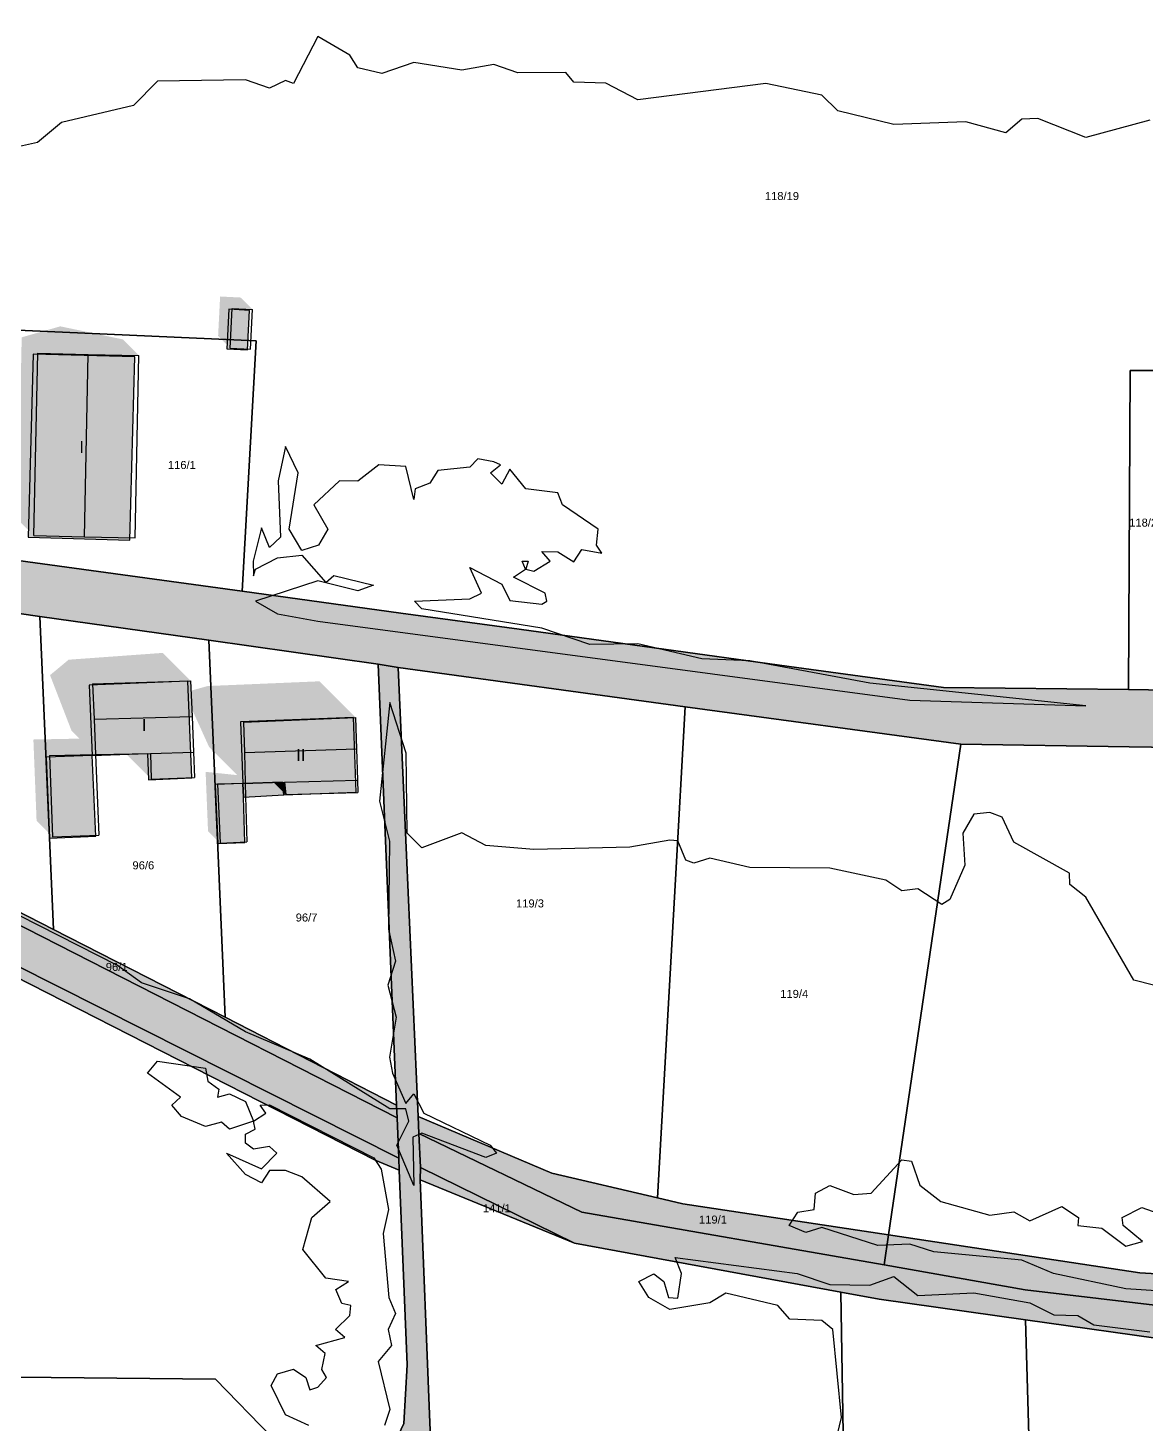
# Model space of a CAD drawing. Header units: millimetres. Extents: x 238 to 3518, y -74 to 2735.
# Drawn here: x 2225.2 to 2364.9, y 1502.4 to 1676.8 of the extents above; entities that cross this region are included whole.
import ezdxf
from ezdxf.enums import TextEntityAlignment as Align

# ---------------------------------------------------------------- set-up
doc = ezdxf.new("R2010")
doc.units = ezdxf.units.MM
for name, color, linetype in [('LP_Flurstueck_bez', 7, 'Continuous'), ('LP_Flurstuecke', 8, 'Continuous'), ('LP_Gebaeude_Dachaufsicht', 9, 'Continuous'), ('LP_Gebaeude_Dachschatten', 253, 'Continuous'), ('LP_Gebaeude_F', 254, 'Continuous'), ('LP_Gebaeude_Geschosszahl', 7, 'Continuous'), ('LP_Gebaeude_Schatten', 7, 'Continuous'), ('LP_Gebaeude_U', 7, 'Continuous'), ('LP_Topographie_Hoehenlinien', 8, 'Continuous'), ('LP_Verkehr_Gewaesser', 150, 'Continuous'), ('LP_Verkehr_Strassen', 9, 'Continuous'), ('LP_Verkehr_Wege_Plaetze', 252, 'Continuous')]:
    doc.layers.add(name, color=color, linetype=linetype)
doc.styles.get("Standard").update_dxf_attribs({"font": 'arial.ttf'})

msp = doc.modelspace()

# ---------------------------------------------------------------- hatches: boundary and pattern name
at = {"layer": 'LP_Gebaeude_Dachschatten'}
for points in [[(2226.46, 1636.17), (2225.98, 1613.39), (2232.3, 1613.26), (2232.78, 1636.04)], [(2245.57, 1595.24), (2233.32, 1594.89), (2233.5, 1590.46), (2245.75, 1590.78)], [(2266.15, 1590.69), (2252.19, 1590.1), (2252.29, 1586.29), (2266.28, 1586.75)]]:
    msp.add_hatch(color=253, dxfattribs=at).paths.add_polyline_path(points)
at = {"layer": 'LP_Gebaeude_F'}
for points in [[(2250.11, 1636.71), (2252.69, 1636.59), (2252.94, 1641.54), (2250.36, 1641.67)], [(2225.28, 1613.19), (2237.99, 1612.83), (2238.61, 1635.74), (2225.9, 1636.08)], [(2232.9, 1594.7), (2233.28, 1585.91), (2240.17, 1586.17), (2240.3, 1582.9), (2245.71, 1583.12), (2245.2, 1595.22)], [(2251.81, 1590.12), (2252.09, 1582.42), (2257.04, 1582.6), (2257.22, 1580.99), (2266.27, 1581.33), (2265.92, 1590.66)], [(2227.5, 1585.7), (2227.95, 1575.61), (2233.72, 1575.86), (2233.28, 1585.91)], [(2248.64, 1582.28), (2248.95, 1574.93), (2252.35, 1575.07), (2252.16, 1580.72), (2252.09, 1582.42)], [(2252.09, 1582.42), (2252.16, 1580.72), (2257.22, 1580.99), (2257.04, 1582.6)]]:
    msp.add_hatch(color=254, dxfattribs=at).paths.add_polyline_path(points)
at = {"layer": 'LP_Gebaeude_Schatten'}
for points in [[(2250.75, 1641.77), (2250.5, 1636.83), (2249, 1638.33), (2249.25, 1643.27), (2251.81, 1643.14), (2253.31, 1641.64), (2250.75, 1641.77)], [(2224.46, 1638.17), (2229.28, 1639.54), (2237.1, 1637.91), (2239.1, 1635.91), (2226.46, 1636.17), (2225.98, 1613.39), (2223.98, 1615.39), (2224.46, 1638.17)], [(2225.92, 1587.92), (2231.68, 1588.03), (2230.68, 1589.03), (2228, 1595.96), (2230.32, 1597.89), (2242.07, 1598.74), (2245.57, 1595.24), (2233.32, 1594.89), (2233.68, 1586.03), (2227.92, 1585.92), (2228.32, 1575.75), (2226.32, 1577.75), (2225.92, 1587.92)], [(2261.65, 1595.19), (2266.15, 1590.69), (2252.19, 1590.1), (2252.38, 1582.47), (2248.94, 1582.38), (2249.24, 1574.98), (2247.74, 1576.48), (2247.44, 1583.88), (2251.38, 1583.47), (2247.88, 1586.97), (2245.71, 1591.76), (2245.62, 1594.02), (2247.69, 1594.6), (2261.65, 1595.19)], [(2237.65, 1586.12), (2240.54, 1586.19), (2240.65, 1582.96), (2237.65, 1585.96), (2237.65, 1586.12)], [(2257.3, 1582.59), (2257.46, 1581.03), (2255.94, 1582.56), (2257.3, 1582.59)]]:
    msp.add_hatch(color=7, dxfattribs=at).paths.add_polyline_path(points)
at = {"layer": 'LP_Verkehr_Gewaesser'}
for points in [[(1984.46, 1559.29), (1985.95, 1555.95), (1988.31, 1555.29), (2003.75, 1558.97), (2031.72, 1562.16), (2034.04, 1562.43), (2070.37, 1578.07), (2093.18, 1587.2), (2110.43, 1590.75), (2134.57, 1594.82), (2143.94, 1596.12), (2150.15, 1595.01), (2161.25, 1590.22), (2171.26, 1584.99), (2182.52, 1579.25), (2268.61, 1535.35), (2271.62, 1534.12), (2271.56, 1535.61), (2271.36, 1540.64), (2271.3, 1542.24), (2249.89, 1553.21), (2228.45, 1564.19), (2202.83, 1577.3), (2200.4, 1578.53), (2172.11, 1592.63), (2164.48, 1596.43), (2160.78, 1598.27), (2150.37, 1601.86), (2140.42, 1602.73), (2131.65, 1601.43), (2126.31, 1600.64), (2122.88, 1600.13), (2108.84, 1597.52), (2105.93, 1596.92), (2090.63, 1593.74), (2065.99, 1583.75), (2046.64, 1575.5), (2031.08, 1568.86), (2010.76, 1565.08), (2010.26, 1564.99), (1999.3, 1563.95), (1991.84, 1562.19)], [(2271.3, 1542.24), (2271.36, 1540.64), (2271.56, 1535.61), (2271.62, 1534.12), (2274.24, 1532.92), (2274.28, 1534.44), (2274.09, 1538.71), (2273.99, 1540.8)], [(2273.99, 1540.8), (2274.09, 1538.71), (2274.28, 1534.44), (2274.24, 1532.92), (2293.52, 1525), (2326.81, 1518.87), (2331.58, 1517.99), (2349.86, 1515.43), (2368.82, 1512.77), (2467.4, 1517.74), (2522.28, 1520.52), (2534.62, 1521.15), (2536.38, 1522.27), (2542.57, 1526.35), (2535.55, 1528.9), (2467.04, 1525.04), (2382.05, 1520.24), (2364.16, 1521.29), (2332.77, 1526.02), (2307.05, 1529.9), (2303.89, 1530.65), (2290.71, 1533.76)]]:
    msp.add_hatch(color=150, dxfattribs=at).paths.add_polyline_path(points)
at = {"layer": 'LP_Verkehr_Strassen'}
for points in [[(1609.11, 1553.88), (1628.76, 1550.31), (1665.88, 1543.56), (1685.96, 1541.66), (1724.32, 1538.11), (1755.14, 1534.34), (1758.15, 1534.11), (1765.53, 1533.55), (1785.7, 1532.82), (1806.06, 1532.61), (1810.79, 1530.14), (1812.42, 1527.29), (1818.02, 1503.43), (1821.26, 1505.19), (1825.87, 1508.05), (1835.96, 1507.86), (1835.88, 1512.09), (1835.74, 1518.85), (1835.39, 1528.42), (1835.83, 1543.96), (1840.98, 1546.68), (1850.61, 1557.72), (1855.92, 1562.18), (1862.39, 1565.5), (1874.13, 1571.54), (1893.69, 1578.3), (1894.23, 1578.47), (1909.17, 1583.09), (1920.39, 1585.74), (1926.68, 1587.23), (1946.69, 1591.74), (1966.45, 1596.19), (1978.05, 1598.92), (1979.84, 1599.34), (1988.92, 1601.57), (1998.7, 1603.73), (2002.23, 1604.49), (2020.15, 1608.36), (2038.67, 1612.37), (2060.99, 1617.18), (2071.81, 1618.28), (2083.87, 1620.42), (2088.88, 1620.02), (2104.29, 1618.77), (2130.51, 1616.65), (2139.07, 1615.96), (2174.74, 1610.85), (2199.43, 1607.25), (2201.85, 1606.9), (2206.91, 1606.16), (2226.72, 1603.28), (2247.86, 1600.33), (2269, 1597.34), (2271.48, 1596.91), (2307.37, 1592.02), (2341.79, 1587.34), (2362.82, 1587.02), (2404.54, 1586.39), (2466.34, 1570.98), (2581.2, 1557.61), (2583.12, 1557.02), (2584.44, 1556.05), (2585.01, 1554.67), (2594.07, 1560.8), (2573.39, 1563.3), (2565.05, 1564.26), (2556.47, 1565.25), (2553, 1565.65), (2522.27, 1569.28), (2498.87, 1572.05), (2476.72, 1575.06), (2466.31, 1577.36), (2458.22, 1579.5), (2433.87, 1585.97), (2404.77, 1593.69), (2387.72, 1593.9), (2382.57, 1593.95), (2372.74, 1594.05), (2367.76, 1594.1), (2362.76, 1594.16), (2339.62, 1594.41), (2320.35, 1597.06), (2286.61, 1601.71), (2271.84, 1603.69), (2251.99, 1606.47), (2220.01, 1610.84), (2198.93, 1613.74), (2193.92, 1614.39), (2152.77, 1619.81), (2129.47, 1622.89), (2099.32, 1627.34), (2071.45, 1623.47), (2063.48, 1622.36), (2037.99, 1617.57), (2013.25, 1612.81), (1997.89, 1609.85), (1986.96, 1607.53), (1984.68, 1606.1), (1974.51, 1604.18), (1973.28, 1603.95), (1962.21, 1602), (1948.59, 1599.21), (1934.4, 1596.33), (1905.2, 1590.33), (1903.43, 1589.63), (1877.51, 1580.85), (1870.23, 1578.12), (1862.9, 1576.03), (1847.52, 1566.2), (1841.81, 1559.13), (1829.44, 1551.51), (1817.11, 1543.42), (1812.27, 1541.85), (1805.65, 1540.85), (1796.74, 1541.36), (1787.97, 1539.2), (1763.63, 1540.11), (1754.78, 1540.44), (1746.13, 1541.25), (1736.13, 1542.33), (1728.03, 1543.2), (1727.52, 1543.28), (1718.55, 1544.76), (1713.52, 1545.59), (1712.87, 1545.57), (1688.42, 1548.15), (1654.75, 1551.69), (1643.37, 1553.38), (1634.78, 1554.65), (1628, 1558.67), (1626.74, 1560.58), (1625.46, 1567.02), (1626.48, 1571.86), (1621.77, 1566.99), (1614.65, 1559.61)], [(2028.83, 1384.66), (2066.66, 1405.14), (2074.73, 1410.63), (2080.24, 1412.87), (2096.7, 1419.53), (2097.16, 1419.71), (2122.53, 1429.48), (2125.18, 1430.5), (2127.1, 1430.95), (2141.27, 1434.27), (2141.74, 1434.38), (2156.18, 1435.63), (2171.97, 1438.1), (2187.67, 1441.26), (2202.97, 1447.12), (2218.25, 1453.02), (2229.62, 1457.42), (2236.23, 1451.84), (2237.16, 1412.59), (2238, 1368.84), (2238.43, 1368.93), (2245.2, 1370.45), (2243.4, 1373.84), (2242.69, 1411.97), (2242.24, 1436.06), (2242.1, 1442.33), (2241.63, 1456.45), (2244.29, 1462.55), (2255.24, 1464.18), (2271.1, 1464.35), (2270.4, 1473.48), (2274.6, 1487.45), (2275.9, 1491.74), (2275.46, 1502.58), (2272.22, 1502.45), (2269.33, 1496.35), (2268.39, 1487.61), (2262.05, 1471.38), (2251.8, 1474.39), (2218.84, 1460.74), (2186.02, 1447.16), (2167.82, 1442.97), (2153.6, 1441.05), (2149, 1440.43), (2124.6, 1434.21), (2042.4, 1403.31), (2038.69, 1405.18), (2036.74, 1401.12)]]:
    msp.add_hatch(color=9, dxfattribs=at).paths.add_polyline_path(points)
at = {"layer": 'LP_Verkehr_Wege_Plaetze'}
for points in [[(2269, 1597.34), (2271.3, 1542.24), (2273.99, 1540.8), (2272.53, 1573.46), (2271.48, 1596.91)], [(2271.62, 1534.12), (2272.61, 1509.79), (2272.22, 1502.45), (2275.46, 1502.58), (2274.24, 1532.92)]]:
    msp.add_hatch(color=252, dxfattribs=at).paths.add_polyline_path(points)

# ---------------------------------------------------------------- linework, layer by layer
at = {"layer": 'LP_Flurstuecke', "color": 8}
for points in [[(2221.1, 1639.18), (2222.1, 1639.14), (2253.74, 1637.71), (2251.99, 1606.47), (2271.84, 1603.69), (2286.61, 1601.71), (2320.35, 1597.06), (2339.62, 1594.41), (2362.76, 1594.16), (2362.97, 1634.04), (2367.97, 1634.01), (2372.96, 1633.99), (2382.8, 1633.97), (2383.16, 1682.4), (2368.2, 1684.31), (2328.13, 1690.47), (2288.75, 1696.53), (2280.83, 1700.06), (2274.06, 1701.63), (2222.6, 1709.03), (2221.83, 1673.39), (2221.63, 1664.13), (2221.29, 1648.52)], [(2220.01, 1610.84), (2251.99, 1606.47), (2253.74, 1637.71), (2222.1, 1639.14), (2221.1, 1639.18)], [(2362.76, 1594.16), (2367.76, 1594.1), (2367.97, 1634.01), (2362.97, 1634.04)], [(2202.83, 1577.3), (2228.45, 1564.19), (2226.72, 1603.28), (2206.91, 1606.16)], [(2226.72, 1603.28), (2228.45, 1564.19), (2249.89, 1553.21), (2247.86, 1600.33)], [(2247.86, 1600.33), (2249.89, 1553.21), (2271.3, 1542.24), (2269, 1597.34)], [(2031.72, 1562.16), (2034.04, 1562.43), (2070.37, 1578.07), (2093.18, 1587.2), (2110.43, 1590.75), (2134.57, 1594.82), (2143.94, 1596.12), (2150.15, 1595.01), (2161.25, 1590.22), (2171.26, 1584.99), (2182.52, 1579.25), (2268.61, 1535.35), (2271.62, 1534.12), (2271.56, 1535.61), (2196.98, 1573.16), (2185.75, 1579.51), (2176.59, 1583.06), (2156.03, 1596.98), (2135.6, 1598.3), (2128.59, 1596.15), (2100.45, 1591.56), (2088.15, 1588.73), (2082.79, 1587.06), (2066.95, 1578.14)], [(2271.48, 1596.91), (2272.53, 1573.46), (2273.99, 1540.8), (2290.71, 1533.76), (2303.89, 1530.65), (2306.15, 1570.44), (2307.37, 1592.02)], [(2303.89, 1530.65), (2307.05, 1529.9), (2332.77, 1526.02), (2341.79, 1587.34), (2307.37, 1592.02), (2306.15, 1570.44)], [(2332.77, 1526.02), (2364.16, 1521.29), (2382.05, 1520.24), (2467.04, 1525.04), (2466.34, 1570.98), (2404.54, 1586.39), (2362.82, 1587.02), (2341.79, 1587.34)], [(2202.77, 1575.65), (2271.36, 1540.64), (2271.3, 1542.24), (2249.89, 1553.21), (2228.45, 1564.19), (2202.83, 1577.3)], [(2273.99, 1540.8), (2274.09, 1538.71), (2294.43, 1528.88), (2332.21, 1522.27), (2332.77, 1526.02), (2307.05, 1529.9), (2303.89, 1530.65), (2290.71, 1533.76)], [(2274.09, 1538.71), (2274.28, 1534.44), (2293.52, 1525), (2326.81, 1518.87), (2331.58, 1517.99), (2349.86, 1515.43), (2368.82, 1512.77), (2467.4, 1517.74), (2522.28, 1520.52), (2534.62, 1521.15), (2536.38, 1522.27), (2542.57, 1526.35), (2467.08, 1522.61), (2421.42, 1520.02), (2368.18, 1517), (2349.82, 1519.18), (2332.21, 1522.27), (2294.43, 1528.88)], [(2274.24, 1532.92), (2293.52, 1525), (2274.28, 1534.44)], [(2270.4, 1473.48), (2271.1, 1464.35), (2271.34, 1464.34), (2277.38, 1464.49), (2278.38, 1445.54), (2301.82, 1445.02), (2303.8, 1444.94), (2319.19, 1444.32), (2328.03, 1444.03), (2328.01, 1445.7), (2326.81, 1518.87), (2293.52, 1525), (2274.24, 1532.92), (2275.46, 1502.58), (2275.9, 1491.74), (2274.6, 1487.45)], [(2332.21, 1522.27), (2349.82, 1519.18), (2368.18, 1517), (2421.42, 1520.02), (2467.08, 1522.61), (2467.04, 1525.04), (2382.05, 1520.24), (2364.16, 1521.29), (2332.77, 1526.02)], [(2349.86, 1515.43), (2351.81, 1449.04), (2351.95, 1448.26), (2353.41, 1440.23), (2358.43, 1427.58), (2364.76, 1411.62), (2365.47, 1409.83), (2379.02, 1417.14), (2403.75, 1433.41), (2407.7, 1436.16), (2419.09, 1443.86), (2431.54, 1452.28), (2435.05, 1454.37), (2439.07, 1457.31), (2438.8, 1457.89), (2521.62, 1514.48), (2522.28, 1520.52), (2467.4, 1517.74), (2368.82, 1512.77)], [(2319.19, 1444.32), (2321.99, 1412.36), (2323.75, 1392.31), (2365.47, 1409.83), (2364.76, 1411.62), (2358.43, 1427.58), (2353.41, 1440.23), (2351.95, 1448.26), (2351.81, 1449.04), (2349.86, 1515.43), (2331.58, 1517.99), (2326.81, 1518.87), (2328.01, 1445.7), (2328.03, 1444.03)], [(2167.82, 1442.97), (2186.02, 1447.16), (2218.84, 1460.74), (2251.8, 1474.39), (2255.72, 1500.76), (2248.68, 1507.99), (2211.7, 1508.38), (2197.57, 1509.99), (2187.9, 1512.68), (2176.08, 1512.91), (2174.96, 1503.46), (2171.84, 1476.99)]]:
    msp.add_lwpolyline(points, close=True, dxfattribs=at)
for points in [[(2367.76, 1594.1), (2362.76, 1594.16), (2339.62, 1594.41), (2320.35, 1597.06), (2286.61, 1601.71), (2271.84, 1603.69), (2251.99, 1606.47), (2220.01, 1610.84), (2198.93, 1613.74), (2193.92, 1614.39), (2152.77, 1619.81), (2129.47, 1622.89), (2099.32, 1627.34), (2071.45, 1623.47), (2063.48, 1622.36), (2037.99, 1617.57)], [(2038.67, 1612.37), (2060.99, 1617.18), (2071.81, 1618.28), (2083.87, 1620.42), (2088.88, 1620.02), (2104.29, 1618.77), (2130.51, 1616.65), (2139.07, 1615.96), (2174.74, 1610.85), (2199.43, 1607.25), (2201.85, 1606.9), (2206.91, 1606.16), (2226.72, 1603.28), (2247.86, 1600.33), (2269, 1597.34), (2271.48, 1596.91), (2307.37, 1592.02), (2341.79, 1587.34), (2362.82, 1587.02), (2404.54, 1586.39)], [(2269.33, 1496.35), (2272.22, 1502.45), (2272.61, 1509.79), (2271.62, 1534.12), (2268.61, 1535.35), (2182.52, 1579.25), (2171.26, 1584.99), (2161.25, 1590.22), (2150.15, 1595.01), (2143.94, 1596.12), (2134.57, 1594.82), (2110.43, 1590.75), (2093.18, 1587.2), (2070.37, 1578.07), (2034.04, 1562.43), (2031.72, 1562.16), (2003.75, 1558.97), (1988.31, 1555.29), (1993.76, 1547.18), (1993.08, 1546.67), (1996.1, 1542.73), (2002.43, 1542.02), (2043.21, 1509.77), (2045.76, 1484.96)], [(2275.9, 1491.74), (2275.46, 1502.58), (2274.24, 1532.92), (2274.28, 1534.44), (2274.09, 1538.71), (2273.99, 1540.8), (2272.53, 1573.46), (2271.48, 1596.91), (2269, 1597.34), (2271.3, 1542.24), (2271.36, 1540.64), (2271.56, 1535.61), (2271.62, 1534.12), (2272.61, 1509.79), (2272.22, 1502.45), (2269.33, 1496.35)], [(2196.98, 1573.16), (2271.56, 1535.61), (2271.36, 1540.64), (2202.77, 1575.65)], [(2113.12, 1484.26), (2108.82, 1503.04), (2168.4, 1513.98), (2176.08, 1512.91), (2187.9, 1512.68), (2197.57, 1509.99), (2211.7, 1508.38), (2248.68, 1507.99), (2255.72, 1500.76)]]:
    msp.add_lwpolyline(points, dxfattribs=at)
at = {"layer": 'LP_Gebaeude_Dachaufsicht', "color": 9}
for p, q in [((2250.5, 1636.83, 73.24), (2250.75, 1641.77, 73.24)), ((2250.75, 1641.77, 73.24), (2253.31, 1641.64, 73.24)), ((2253.06, 1636.7, 73.24), (2253.31, 1641.64, 73.24)), ((2250.5, 1636.83, 73.24), (2253.06, 1636.7, 73.24)), ((2225.98, 1613.39, 74.32), (2226.46, 1636.17, 74.32)), ((2226.46, 1636.17, 74.32), (2232.78, 1636.04, 75.99)), ((2232.3, 1613.26, 75.99), (2232.78, 1636.04, 75.99)), ((2232.78, 1636.04, 75.99), (2239.1, 1635.91, 74.32)), ((2238.62, 1613.12, 74.32), (2239.1, 1635.91, 74.32)), ((2225.98, 1613.39, 74.32), (2232.3, 1613.26, 75.99)), ((2232.3, 1613.26, 75.99), (2238.62, 1613.12, 74.32)), ((2233.32, 1594.89, 76.1), (2245.57, 1595.24, 76.1)), ((2233.32, 1594.89, 76.1), (2233.5, 1590.46, 79.6)), ((2245.57, 1595.24, 76.1), (2245.75, 1590.78, 79.6)), ((2233.5, 1590.46, 79.6), (2245.75, 1590.78, 79.6)), ((2233.5, 1590.46, 79.6), (2233.68, 1586.03, 76.1)), ((2245.75, 1590.78, 79.6), (2245.93, 1586.32, 76.1)), ((2252.19, 1590.1, 77.73), (2266.15, 1590.69, 77.73)), ((2252.19, 1590.1, 77.73), (2252.29, 1586.29, 82.31)), ((2266.15, 1590.69, 77.73), (2266.28, 1586.75, 82.31)), ((2227.92, 1585.92, 74.27), (2233.68, 1586.03, 74.27)), ((2227.92, 1585.92, 74.27), (2228.32, 1575.75, 74.27)), ((2233.68, 1586.03, 76.1), (2240.54, 1586.19, 76.1)), ((2233.68, 1586.03, 74.27), (2234.09, 1575.98, 74.27)), ((2240.54, 1586.19, 76.1), (2245.93, 1586.32, 76.1)), ((2240.54, 1586.19, 76.1), (2240.65, 1582.96, 76.1)), ((2245.93, 1586.32, 76.1), (2246.05, 1583.19, 76.1)), ((2252.29, 1586.29, 82.31), (2266.28, 1586.75, 82.31)), ((2252.29, 1586.29, 82.31), (2252.38, 1582.47, 77.73)), ((2266.28, 1586.75, 82.31), (2266.42, 1582.82, 77.73)), ((2240.65, 1582.96, 76.1), (2246.05, 1583.19, 76.1)), ((2248.94, 1582.38, 74.01), (2252.38, 1582.47, 74.01)), ((2248.94, 1582.38, 74.01), (2249.24, 1574.98, 74.01)), ((2252.38, 1582.47, 77.73), (2257.3, 1582.59, 77.73)), ((2252.38, 1582.47, 74.01), (2252.42, 1580.78, 74.01)), ((2257.3, 1582.59, 77.73), (2266.42, 1582.82, 77.73)), ((2257.3, 1582.59, 77.73), (2257.46, 1581.03, 77.73)), ((2266.42, 1582.82, 77.73), (2266.47, 1581.28, 77.73)), ((2252.42, 1580.78, 74.01), (2252.57, 1575.14, 74.01)), ((2257.46, 1581.03, 77.73), (2266.47, 1581.28, 77.73)), ((2228.32, 1575.75, 74.27), (2234.09, 1575.98, 74.27)), ((2249.24, 1574.98, 74.01), (2252.57, 1575.14, 74.01))]:
    msp.add_line(p, q, dxfattribs=at)
at = {"layer": 'LP_Gebaeude_U', "color": 7}
for points in [[(2250.11, 1636.71), (2252.69, 1636.59), (2252.94, 1641.54), (2250.36, 1641.67)], [(2225.28, 1613.19), (2237.99, 1612.83), (2238.61, 1635.74), (2225.9, 1636.08)], [(2232.9, 1594.7), (2233.28, 1585.91), (2240.17, 1586.17), (2240.3, 1582.9), (2245.71, 1583.12), (2245.2, 1595.22)], [(2251.81, 1590.12), (2252.09, 1582.42), (2257.04, 1582.6), (2257.22, 1580.99), (2266.27, 1581.33), (2265.92, 1590.66)], [(2227.5, 1585.7), (2227.95, 1575.61), (2233.72, 1575.86), (2233.28, 1585.91)], [(2248.64, 1582.28), (2248.95, 1574.93), (2252.35, 1575.07), (2252.16, 1580.72), (2252.09, 1582.42)], [(2252.09, 1582.42), (2252.16, 1580.72), (2257.22, 1580.99), (2257.04, 1582.6)]]:
    msp.add_lwpolyline(points, close=True, dxfattribs=at)
at = {"layer": 'LP_Topographie_Hoehenlinien', "color": 8}
for points in [[(2365.43, 1665.32), (2357.43, 1663.14), (2351.43, 1665.5), (2349.43, 1665.42), (2347.43, 1663.72), (2342.43, 1665.09), (2333.43, 1664.76), (2326.43, 1666.45), (2324.43, 1668.41), (2317.43, 1669.88), (2301.44, 1667.83), (2297.44, 1669.94), (2293.44, 1670.05), (2292.44, 1671.26), (2286.44, 1671.2), (2283.44, 1672.24), (2279.44, 1671.55), (2273.44, 1672.51), (2269.44, 1671.14), (2266.44, 1671.85), (2265.44, 1673.42), (2261.44, 1675.74), (2258.44, 1669.87), (2257.44, 1670.27), (2255.44, 1669.3), (2252.44, 1670.33), (2241.44, 1670.18), (2238.44, 1667.13), (2229.44, 1665.01), (2226.45, 1662.5), (2223.45, 1661.86)], [(2357.43, 1592.12), (2330.43, 1594.95), (2315.43, 1597.74), (2309.43, 1597.98), (2301.44, 1599.86), (2295.44, 1599.79), (2289.44, 1601.85), (2274.44, 1604.26), (2273.53, 1605.22), (2280.44, 1605.49), (2281.9, 1606.22), (2280.44, 1609.41), (2284.44, 1607.32), (2285.44, 1605.3), (2289.44, 1604.82), (2290.09, 1605.22), (2289.86, 1606.22), (2285.91, 1608.22), (2287.39, 1609.22), (2287, 1610.22), (2287.76, 1610.22), (2287.45, 1609.22), (2288.44, 1608.94), (2290.5, 1610.22), (2289.44, 1611.42), (2291.44, 1611.36), (2293.44, 1610.13), (2294.44, 1611.64), (2296.95, 1611.22), (2296.28, 1612.22), (2296.49, 1614.22), (2292.02, 1617.22), (2291.44, 1618.75), (2287.44, 1619.24), (2285.44, 1621.7), (2284.44, 1619.81), (2283.05, 1621.22), (2284.3, 1622.22), (2283.44, 1622.63), (2281.44, 1622.97), (2280.44, 1621.93), (2276.44, 1621.55), (2275.44, 1619.96), (2273.62, 1619.22), (2273.44, 1617.92), (2272.44, 1622.02), (2269.09, 1622.22), (2266.44, 1620.18), (2264.18, 1620.22), (2260.96, 1617.22), (2262.71, 1614.22), (2261.54, 1612.22), (2259.44, 1611.55), (2257.88, 1614.22), (2259.02, 1621.22), (2257.44, 1624.51), (2256.51, 1620.22), (2256.81, 1613.22), (2255.44, 1611.93), (2254.44, 1614.35), (2253.37, 1610.22), (2253.44, 1608.36), (2253.67, 1609.22), (2256.44, 1610.61), (2259.44, 1610.96), (2262.44, 1607.55), (2263.44, 1608.42), (2268.43, 1607.22), (2266.44, 1606.51), (2261.44, 1607.76), (2253.69, 1605.22), (2256.44, 1603.62), (2261.44, 1602.7), (2335.43, 1592.85), (2357.43, 1592.12)], [(2365.87, 1557.22), (2363.43, 1557.84), (2357.4, 1568.22), (2355.43, 1569.82), (2355.39, 1571.22), (2348.43, 1575.1), (2346.95, 1578.22), (2345.43, 1578.81), (2343.43, 1578.58), (2342.03, 1576.22), (2342.32, 1572.22), (2340.43, 1567.94), (2339.43, 1567.32), (2336.43, 1569.26), (2334.43, 1569.02), (2332.43, 1570.33), (2325.43, 1571.85), (2315.43, 1571.94), (2310.43, 1573.1), (2308.43, 1572.48), (2307.43, 1572.85), (2306.43, 1575.25), (2305.43, 1575.36), (2300.44, 1574.45), (2288.44, 1574.19), (2282.44, 1574.66), (2279.44, 1576.24), (2274.44, 1574.39), (2272.63, 1576.22), (2272.51, 1586.22), (2270.44, 1592.55), (2269.18, 1580.22), (2270.43, 1575.22), (2270.27, 1564.22), (2271.16, 1560.22), (2270.22, 1557.22), (2271.26, 1553.22), (2270.41, 1548.22), (2270.81, 1546.22), (2272.44, 1542.44), (2273.44, 1543.65), (2274.69, 1541.22), (2283, 1537.22), (2283.78, 1536.22), (2282.44, 1535.7), (2274.44, 1538.73), (2273.33, 1538.22), (2273.44, 1532.19), (2271.33, 1537.22), (2272.85, 1540.22), (2272.44, 1541.78), (2270.44, 1541.77), (2260.44, 1547.98), (2252.44, 1551.38), (2245.44, 1555.52), (2239.44, 1557.52), (2236.44, 1559.7), (2209.45, 1573.38)], [(2260.33, 1502.22), (2257.44, 1503.56), (2255.62, 1507.22), (2256.44, 1508.65), (2258.44, 1509.26), (2259.97, 1508.22), (2260.44, 1506.69), (2261.44, 1506.99), (2262.54, 1508.22), (2261.95, 1509.22), (2262.39, 1511.22), (2261.19, 1512.22), (2264.82, 1513.22), (2263.65, 1514.22), (2265.44, 1515.94), (2265.59, 1517.22), (2264.44, 1517.45), (2263.69, 1519.22), (2265.28, 1520.22), (2262.44, 1520.62), (2259.58, 1524.22), (2260.73, 1528.22), (2263, 1530.22), (2259.44, 1533.3), (2257.44, 1534.08), (2255.44, 1534.08), (2254.44, 1532.54), (2252.44, 1533.59), (2250.03, 1536.22), (2254.44, 1534.29), (2256.35, 1536.22), (2255.44, 1537.08), (2253.44, 1536.73), (2252.44, 1537.49), (2252.44, 1538.62), (2253.64, 1539.22), (2253.44, 1540.22), (2250.44, 1539.24), (2249.44, 1540.1), (2247.44, 1539.55), (2244.44, 1540.8), (2243.22, 1542.22), (2244.31, 1543.22), (2240.17, 1546.22), (2241.44, 1547.74), (2247.44, 1546.87), (2247.72, 1545.22), (2249.08, 1544.22), (2248.92, 1543.22), (2250.44, 1543.66), (2252.44, 1542.71), (2253.44, 1540.22), (2254.98, 1541.22), (2254.26, 1542.22), (2255.44, 1542.28), (2268.44, 1535.64), (2269.38, 1534.22), (2270.27, 1529.22), (2269.62, 1526.22), (2270.33, 1518.22), (2271.15, 1516.22), (2270.23, 1514.22), (2270.68, 1512.22), (2268.98, 1510.22), (2270.46, 1504.22), (2269.81, 1502.22)], [(2369.43, 1518.85), (2362.43, 1519.3), (2353.39, 1521.22), (2349.43, 1522.89), (2338.43, 1523.93), (2335.43, 1524.88), (2331.43, 1524.7), (2324.43, 1526.94), (2322.43, 1526.33), (2320.37, 1527.22), (2321.43, 1528.86), (2323.49, 1529.22), (2323.66, 1531.22), (2325.43, 1532.21), (2328.43, 1531.07), (2330.58, 1531.22), (2334.43, 1535.41), (2335.64, 1535.22), (2336.68, 1532.22), (2339.32, 1530.22), (2345.43, 1528.5), (2348.43, 1528.92), (2350.43, 1527.8), (2354.43, 1529.58), (2356.52, 1528.22), (2356.43, 1527.22), (2359.43, 1526.88), (2362.43, 1524.6), (2364.51, 1525.22), (2362.1, 1527.22), (2361.95, 1528.22), (2364.43, 1529.45), (2366.43, 1528.73)], [(2325.94, 1499.22), (2326.87, 1503.22), (2325.79, 1514.22), (2324.43, 1515.32), (2320.43, 1515.5), (2318.92, 1517.22), (2312.43, 1518.73), (2310.43, 1517.54), (2305.43, 1516.7), (2302.81, 1518.22), (2301.56, 1520.22), (2303.43, 1521.18), (2304.69, 1520.22), (2305.27, 1518.22), (2306.43, 1518.11), (2306.89, 1521.22), (2306.09, 1523.22), (2321.34, 1521.22), (2325.43, 1519.81), (2330.43, 1519.76), (2333.43, 1520.84), (2336.43, 1518.44), (2343.43, 1518.78), (2350.43, 1517.54), (2353.43, 1516.02), (2356.43, 1515.96), (2358.43, 1514.77), (2365.43, 1513.93)]]:
    msp.add_lwpolyline(points, dxfattribs=at)

# ---------------------------------------------------------------- texts
at = {"layer": 'LP_Flurstueck_bez', "color": 7}
for s, p in [('118/19', (2319.45, 1655.82)), ('116/1', (2244.47, 1622.22)), ('118/20', (2364.97, 1615.02)), ('96/6', (2239.66, 1572.2)), ('119/3', (2287.97, 1567.44)), ('96/7', (2260.05, 1565.68)), ('96/1', (2236.33, 1559.51)), ('119/4', (2320.98, 1556.14)), ('141/1', (2283.83, 1529.36)), ('119/1', (2310.83, 1527.94))]:
    msp.add_text(s, height=1, dxfattribs=at).set_placement(p, align=Align.MIDDLE_CENTER)
at = {"layer": 'LP_Gebaeude_Geschosszahl', "color": 7}
for s, p in [('I', (2231.95, 1624.46)), ('I', (2239.76, 1589.72)), ('II', (2259.33, 1585.99))]:
    msp.add_text(s, height=1.5, dxfattribs=at).set_placement(p, align=Align.MIDDLE_CENTER)

doc.saveas('drawing.dxf')
